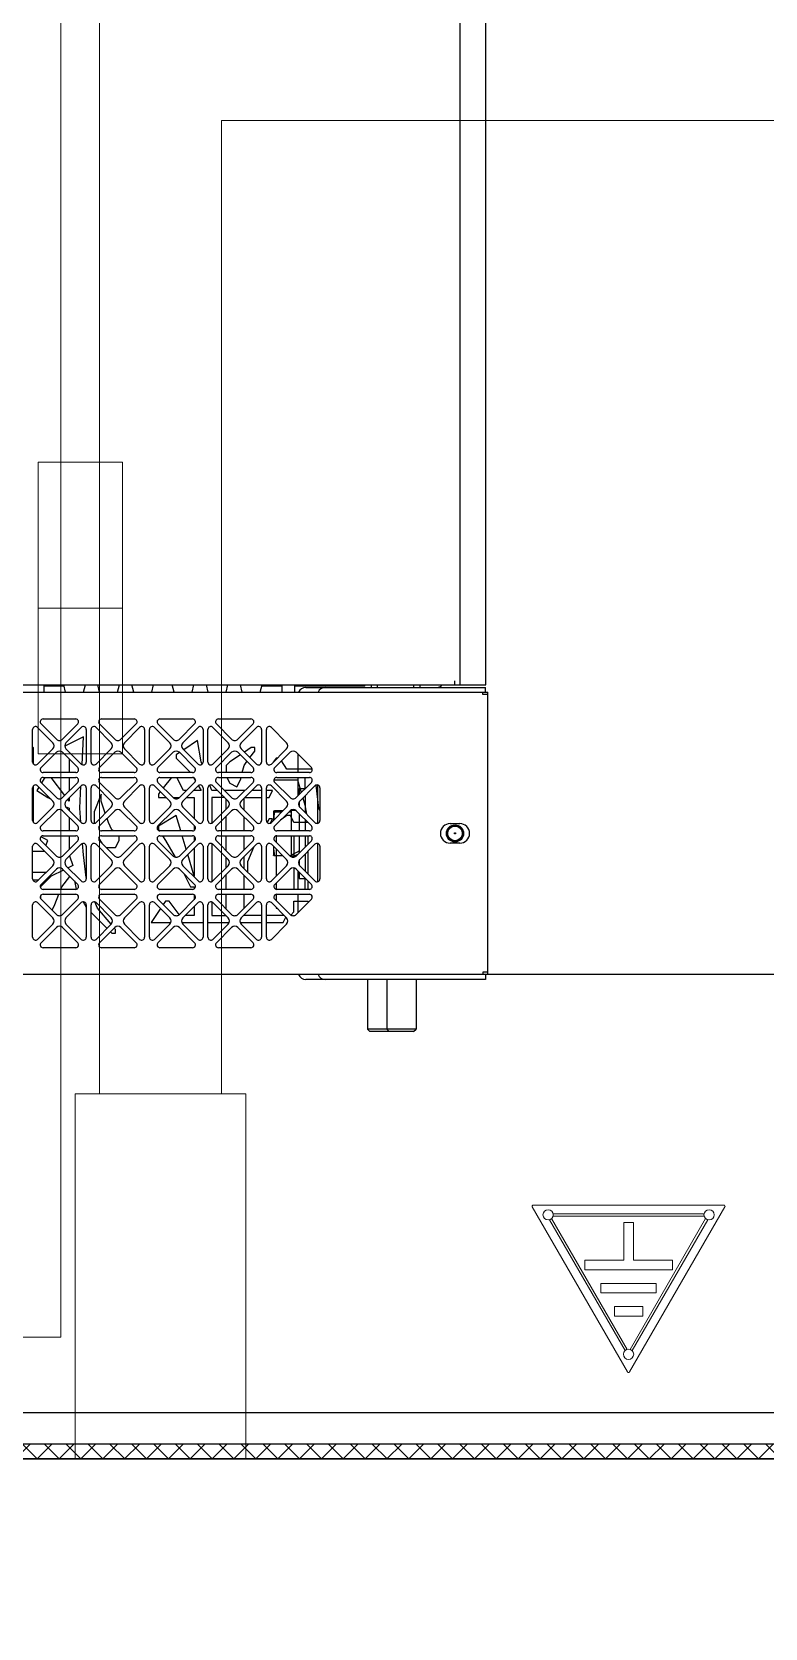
# Model space of a CAD drawing. Header units: millimetres. Extents: x 0 to 87554, y -20854 to 20404.
# Drawn here: x 50273 to 50574, y -5745 to -5089 of the extents above; entities that cross this region are included whole.
import ezdxf

# ---------------------------------------------------------------- set-up
doc = ezdxf.new("R2010")
doc.units = ezdxf.units.MM
doc.layers.get('0').update_dxf_attribs({"lineweight": 15})
for name, color, linetype in [('02___PRT_ALL_AXES', 7, 'Continuous'), ('2401-00332-S-M12-30HM_0', 7, 'Continuous'), ('2403-00027_S-M6-0_0', 7, 'Continuous'), ('2403-00163_B-M4-1_0', 7, 'Continuous'), ('2404-00038-S-D12_0', 7, 'Continuous'), ('2404-00049-S-D12D37-P_0', 7, 'Continuous'), ('4209-01033_0', 7, 'Continuous'), ('4212-L0877_0', 7, 'Continuous'), ('4215-12269_9_0', 7, 'Continuous'), ('4215-12653_3_0', 7, 'Continuous'), ('4215-12657_0', 7, 'Continuous'), ('4215-12661_1_0', 7, 'Continuous'), ('4215-17085_1_0', 7, 'Continuous'), ('4215-17085_5_0', 7, 'Continuous'), ('4215-17086_1_0', 7, 'Continuous'), ('4215-17086_4_0', 7, 'Continuous'), ('CORNER_FITTING-2_041_0', 7, 'Continuous')]:
    doc.layers.add(name, color=color, linetype=linetype)
doc.layers.add('THICK', color=7, linetype='Continuous', lineweight=0)

# ---------------------------------------------------------------- blocks, each defined once
blk = doc.blocks.new('y5i76i7676')
at = {"color": 7, "linetype": 'Continuous'}
for p, q in [((951893.81, -65604.58, 19235.73), (951893.81, -64726.58, 19235.73)), ((951943.81, -65204.58, 19235.73), (952930.81, -65204.58, 19235.73)), ((951943.81, -65604.58, 19235.73), (951943.81, -65204.58, 19235.73)), ((951953.81, -65604.58, 19235.73), (951883.81, -65604.58, 19235.73)), ((951883.81, -65604.58, 19235.73), (951883.81, -65754.58, 19235.73)), ((951953.81, -65604.58, 19235.73), (951953.81, -65754.58, 19235.73))]:
    blk.add_line(p, q, dxfattribs=at)
blk.add_line((951868.57, -65404.94, 19235.73), (951903.19, -65404.94, 19235.73))
blk.add_lwpolyline([(951877.81, -64726.58, 0.414214), (951702.81, -64551.58), (950912.81, -64551.58, 0.414214), (950737.81, -64726.58), (950737.81, -65704.58), (951877.81, -65704.58)], format="xyb", close=True)
at = {"elevation": 19235.73}
blk.add_lwpolyline([(951868.57, -65464.9), (951903.19, -65464.9), (951903.19, -65344.98), (951868.57, -65344.98)], close=True, dxfattribs=at)
at = {"layer": '02___PRT_ALL_AXES', "color": 7, "linetype": 'Continuous'}
blk.add_line((954027.81, -65754.58, 19235.73), (948587.8, -65754.58, 19235.73), dxfattribs=at)
blk = doc.blocks.new('e4tggg')
at = {"color": 87}
for p, q in [((1370.19, -1994.49), (1331.05, -1926.71)), ((1331.49, -1925.96), (1409.76, -1925.96)), ((1410.19, -1926.71), (1371.05, -1994.49)), ((1369.17, -1985.73), (1338.13, -1931.97)), ((1339, -1931.47), (1370.04, -1985.23)), ((1339.59, -1929.46), (1401.65, -1929.46)), ((1401.65, -1930.46), (1339.59, -1930.46)), ((1368.66, -1948.61), (1368.66, -1933.05)), ((1368.66, -1933.05), (1372.58, -1933.05)), ((1371.21, -1985.23), (1402.24, -1931.47)), ((1403.11, -1931.97), (1372.07, -1985.73)), ((1372.58, -1933.05), (1372.58, -1948.61)), ((1352.62, -1952.53), (1352.62, -1948.61)), ((1352.62, -1948.61), (1368.66, -1948.61)), ((1388.62, -1952.53), (1352.62, -1952.53)), ((1372.58, -1948.61), (1388.62, -1948.61)), ((1388.62, -1948.61), (1388.62, -1952.53)), ((1359.25, -1962.05), (1359.25, -1958.13)), ((1359.25, -1958.13), (1381.99, -1958.13)), ((1381.99, -1958.13), (1381.99, -1962.05)), ((1381.99, -1962.05), (1359.25, -1962.05)), ((1364.8, -1971.57), (1364.8, -1967.65)), ((1364.8, -1967.65), (1376.44, -1967.65)), ((1376.44, -1971.57), (1364.8, -1971.57)), ((1376.44, -1967.65), (1376.44, -1971.57))]:
    blk.add_line(p, q, dxfattribs=at)
for centre in [(1337.55, -1929.95), (1403.69, -1929.95), (1370.62, -1987.24)]:
    blk.add_circle(centre, 2.1, dxfattribs=at)
for centre, start, end in [((1331.49, -1926.46), 90, 210), ((1409.76, -1926.46), 330, 90), ((1370.62, -1994.24), 210, 330)]:
    blk.add_arc(centre, 0.5, start, end, dxfattribs=at)
at = {"layer": '2401-00332-S-M12-30HM_0', "color": 87, "linetype": 'Continuous'}
for p, q in [((1224.71, -1764.19), (1224.71, -1764.21)), ((1224.71, -1764.21), (1224.71, -1767.89)), ((1228.6, -1764), (1225.22, -1764)), ((1232.21, -1764), (1231.43, -1764)), ((1228.18, -1764.42), (1225.22, -1764.42)), ((1232.21, -1764.42), (1231.01, -1764.42)), ((1232.21, -1766.52), (1232.21, -1764.32)), ((1232.21, -1772.2), (1232.21, -1771.54)), ((1232.21, -1775.63), (1232.21, -1774.2)), ((1224.71, -1778.51), (1224.71, -1782.2)), ((1224.71, -1782.2), (1224.71, -1782.21)), ((1228.6, -1782.4), (1225.22, -1782.4)), ((1232.21, -1782.4), (1231.43, -1782.4)), ((1232.21, -1782.4), (1232.21, -1780.39)), ((1263.31, -1833.2), (1263.31, -1853.6)), ((1271.31, -1833.2), (1271.31, -1853.6)), ((1283.31, -1833.2), (1283.31, -1853.6)), ((1271.31, -1853.6), (1263.31, -1853.6)), ((1264.31, -1854.6), (1263.31, -1853.6)), ((1272.31, -1854.6), (1264.31, -1854.6)), ((1283.31, -1853.6), (1271.31, -1853.6)), ((1272.31, -1854.6), (1271.31, -1853.6)), ((1282.31, -1854.6), (1272.31, -1854.6)), ((1282.31, -1854.6), (1283.31, -1853.6))]:
    blk.add_line(p, q, dxfattribs=at)
for points, knots in [([(1225.22, -1764), (1225.1, -1764.02), (1224.94, -1764.06), (1224.77, -1764.13), (1224.72, -1764.17), (1224.71, -1764.19)], [0, 0, 0, 0, 0.666884, 0.87589, 1, 1, 1, 1]), ([(1224.71, -1764.21), (1224.71, -1764.21), (1224.72, -1764.23), (1224.73, -1764.24), (1224.73, -1764.25)], [0, 0, 0, 0, 0.449888, 1, 1, 1, 1]), ([(1224.73, -1764.25), (1224.78, -1764.29), (1224.95, -1764.35), (1225.11, -1764.39), (1225.22, -1764.42)], [0, 0, 0, 0, 0.367874, 1, 1, 1, 1]), ([(1225.22, -1782.4), (1225.1, -1782.38), (1224.94, -1782.34), (1224.77, -1782.27), (1224.72, -1782.23), (1224.71, -1782.21)], [0, 0, 0, 0, 0.666884, 0.87589, 1, 1, 1, 1])]:
    blk.add_open_spline(points, degree=3, knots=knots, dxfattribs=at)
for points in [[(1225.22, -1764.42), (1224.99, -1765.55), (1224.82, -1766.69), (1224.75, -1767.85)], [(1224.72, -1778.53), (1224.76, -1779.83), (1224.94, -1781.13), (1225.22, -1782.4)]]:
    blk.add_open_spline(points, degree=3, dxfattribs=at)
at = {"layer": '2403-00027_S-M6-0_0', "color": 87, "linetype": 'Continuous'}
for radius in [3.3, 3]:
    blk.add_circle((1299.31, -1773.2), radius, dxfattribs=at)
at = {"layer": '2403-00163_B-M4-1_0', "color": 87, "linetype": 'Continuous'}
for p, q in [((1130.41, -1712.2), (1130.41, -1715.2)), ((1228.21, -1712.2), (1228.21, -1715.2)), ((1233.41, -1712.2), (1233.41, -1715.2))]:
    blk.add_line(p, q, dxfattribs=at)
at = {"layer": '2404-00038-S-D12_0', "color": 87, "linetype": 'Continuous'}
for p, q in [((1233.92, -1763.75), (1232.21, -1763.75)), ((1232.21, -1764.32), (1232.21, -1763.75)), ((1232.21, -1771.54), (1232.21, -1766.52)), ((1232.21, -1780.39), (1232.21, -1775.63)), ((1232.21, -1782.65), (1232.21, -1782.4)), ((1233.92, -1782.65), (1232.21, -1782.65))]:
    blk.add_line(p, q, dxfattribs=at)
for centre, start_param, end_param in [((1233.11, -1773.2), -2.209288, -1.87893), ((1235.31, -1773.2), -2.448792, -2.165646)]:
    blk.add_ellipse(centre, major_axis=(8.09, 8.09), ratio=0.60456, start_param=start_param, end_param=end_param, dxfattribs=at)
at = {"layer": '2404-00049-S-D12D37-P_0', "color": 87, "linetype": 'Continuous'}
for p, q in [((1235.31, -1754.7), (1237.81, -1754.7)), ((1235.31, -1754.7), (1235.31, -1757.29)), ((1235.31, -1760.16), (1235.31, -1762.24)), ((1235.31, -1765.11), (1235.31, -1772.2)), ((1235.31, -1774.2), (1235.31, -1781.29)), ((1235.31, -1784.16), (1235.31, -1786.24)), ((1235.31, -1789.11), (1235.31, -1791.7)), ((1235.31, -1791.7), (1237.81, -1791.7))]:
    blk.add_line(p, q, dxfattribs=at)
at = {"layer": '4209-01033_0', "color": 87, "linetype": 'Continuous'}
for p, q in [((1139.32, -1715.2), (1138.57, -1712.2)), ((1146.71, -1715.2), (1147.46, -1712.2)), ((1153.32, -1715.2), (1152.57, -1712.2)), ((1160.71, -1715.2), (1161.46, -1712.2)), ((1167.32, -1715.2), (1166.57, -1712.2)), ((1174.71, -1715.2), (1175.46, -1712.2)), ((1183.92, -1715.2), (1183.17, -1712.2)), ((1191.3, -1715.2), (1192.05, -1712.2)), ((1197.92, -1715.2), (1197.17, -1712.2)), ((1205.3, -1715.2), (1206.05, -1712.2)), ((1211.92, -1715.2), (1211.17, -1712.2)), ((1219.3, -1715.2), (1220.05, -1712.2))]:
    blk.add_line(p, q, dxfattribs=at)
at = {"layer": '4212-L0877_0', "color": 87, "linetype": 'Continuous'}
blk.add_arc((1291.81, -1710.2), 3, 270, 318.13568, dxfattribs=at)
at = {"layer": '4215-12269_9_0', "color": 87, "linetype": 'Continuous'}
for p, q in [((1138.7, -1712.7), (1130.41, -1712.7)), ((1228.21, -1712.7), (1219.92, -1712.7)), ((1262.31, -1712.7), (1233.41, -1712.7)), ((1262.31, -1712.7), (1262.31, -1712.2))]:
    blk.add_line(p, q, dxfattribs=at)
at = {"layer": '4215-12653_3_0', "color": 87, "linetype": 'Continuous'}
for p, q in [((1312.01, -1712.2), (1312.01, -716.7)), ((1301.31, -1712.2), (1312.01, -1712.2))]:
    blk.add_line(p, q, dxfattribs=at)
at = {"layer": '4215-12657_0', "color": 87, "linetype": 'Continuous'}
for p, q in [((576.81, -1715.2), (1312.81, -1715.2)), ((1310.81, -1716.2), (1310.81, -1715.2)), ((1312.81, -1716.2), (1310.81, -1716.2)), ((1312.81, -1831.2), (1312.81, -1715.2)), ((1125.81, -1743.89), (1125.81, -1730.51)), ((1127.86, -1729.66), (1134.12, -1735.93)), ((1135.54, -1734.51), (1129.27, -1728.25)), ((1130.12, -1726.2), (1143.5, -1726.2)), ((1144.35, -1728.25), (1138.08, -1734.51)), ((1139.5, -1735.93), (1145.76, -1729.66)), ((1147.81, -1730.51), (1147.81, -1743.89)), ((1149.81, -1743.89), (1149.81, -1730.51)), ((1151.86, -1729.66), (1158.12, -1735.93)), ((1159.54, -1734.51), (1153.27, -1728.25)), ((1154.12, -1726.2), (1167.5, -1726.2)), ((1168.35, -1728.25), (1162.08, -1734.51)), ((1163.5, -1735.93), (1169.76, -1729.66)), ((1171.81, -1730.51), (1171.81, -1743.89)), ((1173.81, -1743.89), (1173.81, -1730.51)), ((1175.86, -1729.66), (1182.12, -1735.93)), ((1183.54, -1734.51), (1177.27, -1728.25)), ((1178.12, -1726.2), (1191.5, -1726.2)), ((1192.35, -1728.25), (1186.08, -1734.51)), ((1187.5, -1735.93), (1193.76, -1729.66)), ((1195.81, -1730.51), (1195.81, -1743.89)), ((1197.81, -1743.89), (1197.81, -1730.51)), ((1199.86, -1729.66), (1206.12, -1735.93)), ((1207.54, -1734.51), (1201.27, -1728.25)), ((1202.12, -1726.2), (1215.5, -1726.2)), ((1216.35, -1728.25), (1210.08, -1734.51)), ((1211.5, -1735.93), (1217.76, -1729.66)), ((1219.81, -1730.51), (1219.81, -1743.89)), ((1221.81, -1743.89), (1221.81, -1730.51)), ((1223.86, -1729.66), (1230.12, -1735.93)), ((1126.12, -1737.96), (1125.81, -1738.08)), ((1126.12, -1744.68), (1126.12, -1737.96)), ((1146.65, -1733.56), (1138.99, -1737.39)), ((1146.08, -1744.96), (1146.65, -1733.56)), ((1193.58, -1735.03), (1187.86, -1738.84)), ((1195.04, -1743.83), (1193.58, -1735.03)), ((1215.57, -1737.96), (1212.82, -1739.8)), ((1217.04, -1737.96), (1215.57, -1737.96)), ((1217.04, -1739.43), (1217.04, -1737.96)), ((1134.12, -1738.47), (1127.86, -1744.74)), ((1129.27, -1746.15), (1135.54, -1739.89)), ((1138.08, -1739.89), (1144.35, -1746.15)), ((1145.76, -1744.74), (1139.5, -1738.47)), ((1140.78, -1742.58), (1140.78, -1748.2)), ((1158.12, -1738.47), (1151.86, -1744.74)), ((1153.27, -1746.15), (1159.54, -1739.89)), ((1162.08, -1739.89), (1168.35, -1746.15)), ((1169.76, -1744.74), (1163.5, -1738.47)), ((1182.12, -1738.47), (1175.86, -1744.74)), ((1177.27, -1746.15), (1183.54, -1739.89)), ((1186.15, -1739.98), (1184.78, -1740.9)), ((1184.78, -1740.9), (1184.78, -1742.36)), ((1184.78, -1742.36), (1190.61, -1748.2)), ((1186.08, -1739.89), (1192.35, -1746.15)), ((1193.76, -1744.74), (1187.5, -1738.47)), ((1195.4, -1744.79), (1195.04, -1743.83)), ((1206.12, -1738.47), (1199.86, -1744.74)), ((1201.27, -1746.15), (1207.54, -1739.89)), ((1206.77, -1743.83), (1205.31, -1745.3)), ((1211.13, -1740.93), (1206.77, -1743.83)), ((1210.08, -1739.89), (1216.35, -1746.15)), ((1217.76, -1744.74), (1211.5, -1738.47)), ((1212.64, -1745.3), (1213.86, -1743.67)), ((1215.07, -1742.05), (1217.04, -1739.43)), ((1230.12, -1738.47), (1223.86, -1744.74)), ((1225.84, -1742.36), (1224.65, -1743.95)), ((1225.27, -1746.15), (1231.54, -1739.89)), ((1226.23, -1742.36), (1225.84, -1742.36)), ((1230.24, -1746.76), (1228.01, -1743.42)), ((1234.08, -1739.89), (1240.35, -1746.15)), ((1130.8, -1750.2), (1129.46, -1752.43)), ((1143.5, -1748.2), (1130.12, -1748.2)), ((1130.12, -1750.2), (1143.5, -1750.2)), ((1139.01, -1757.59), (1133.46, -1750.2)), ((1140.78, -1750.2), (1140.78, -1755.82)), ((1167.5, -1748.2), (1154.12, -1748.2)), ((1154.12, -1750.2), (1167.5, -1750.2)), ((1191.5, -1748.2), (1178.12, -1748.2)), ((1178.12, -1750.2), (1191.5, -1750.2)), ((1182.91, -1750.2), (1179.49, -1754.47)), ((1187.71, -1755.56), (1185.03, -1750.2)), ((1191.86, -1750.26), (1192.68, -1751.62)), ((1215.5, -1748.2), (1202.12, -1748.2)), ((1202.12, -1750.2), (1215.5, -1750.2)), ((1205.31, -1745.3), (1205.31, -1748.2)), ((1205.56, -1750.2), (1206.77, -1752.63)), ((1211.17, -1751.16), (1211.41, -1750.2)), ((1211.91, -1748.2), (1212.64, -1745.3)), ((1239.5, -1748.2), (1226.12, -1748.2)), ((1226.12, -1750.2), (1239.5, -1750.2)), ((1240.67, -1746.76), (1230.24, -1746.76)), ((1125.81, -1767.89), (1125.81, -1754.51)), ((1126.12, -1768.68), (1126.12, -1753.72)), ((1128.4, -1754.2), (1127.58, -1755.56)), ((1127.58, -1755.56), (1131.98, -1758.49)), ((1127.86, -1753.66), (1134.12, -1759.93)), ((1135.54, -1758.51), (1129.27, -1752.25)), ((1144.35, -1752.25), (1138.08, -1758.51)), ((1139.5, -1759.93), (1145.76, -1753.66)), ((1145.18, -1762.89), (1145.64, -1753.79)), ((1147.81, -1754.51), (1147.81, -1767.89)), ((1149.81, -1767.89), (1149.81, -1754.51)), ((1153.98, -1757.03), (1151.05, -1764.36)), ((1151.86, -1753.66), (1158.12, -1759.93)), ((1159.54, -1758.51), (1153.27, -1752.25)), ((1153.98, -1759.96), (1153.98, -1757.03)), ((1168.35, -1752.25), (1162.08, -1758.51)), ((1163.5, -1759.93), (1169.76, -1753.66)), ((1171.81, -1754.51), (1171.81, -1767.89)), ((1173.81, -1767.89), (1173.81, -1754.51)), ((1175.86, -1753.66), (1182.12, -1759.93)), ((1183.54, -1758.51), (1177.27, -1752.25)), ((1178.24, -1756.04), (1177.44, -1757.03)), ((1177.44, -1757.03), (1177.44, -1758.49)), ((1192.35, -1752.25), (1186.08, -1758.51)), ((1187.5, -1759.93), (1193.76, -1753.66)), ((1189.04, -1755.56), (1187.71, -1755.56)), ((1195.04, -1755.56), (1191.86, -1755.56)), ((1193.86, -1753.59), (1195.04, -1755.56)), ((1195.81, -1754.51), (1195.81, -1767.89)), ((1197.81, -1767.89), (1197.81, -1754.51)), ((1199.44, -1755.56), (1198.62, -1753.38)), ((1201.76, -1755.56), (1199.44, -1755.56)), ((1199.86, -1753.66), (1206.12, -1759.93)), ((1207.54, -1758.51), (1201.27, -1752.25)), ((1213.04, -1755.56), (1204.59, -1755.56)), ((1206.77, -1752.63), (1209.71, -1754.09)), ((1209.71, -1754.09), (1211.17, -1751.16)), ((1216.35, -1752.25), (1210.08, -1758.51)), ((1211.5, -1759.93), (1217.76, -1753.66)), ((1219.81, -1755.56), (1215.86, -1755.56)), ((1219.81, -1754.51), (1219.81, -1767.89)), ((1221.81, -1767.89), (1221.81, -1754.51)), ((1224.37, -1755.56), (1221.81, -1755.56)), ((1222.91, -1758.49), (1224.37, -1755.56)), ((1223.86, -1753.66), (1230.12, -1759.93)), ((1224.95, -1751.16), (1234.64, -1751.16)), ((1231.54, -1758.51), (1225.27, -1752.25)), ((1240.35, -1752.25), (1234.08, -1758.51)), ((1234.64, -1751.16), (1236.15, -1756.45)), ((1235.5, -1759.93), (1241.76, -1753.66)), ((1243.44, -1762.89), (1242.25, -1753.37)), ((1243.81, -1754.51), (1243.81, -1767.89)), ((1134.12, -1762.47), (1127.86, -1768.74)), ((1129.27, -1770.15), (1135.54, -1763.89)), ((1131.98, -1758.49), (1133.4, -1759.2)), ((1138.08, -1763.89), (1144.35, -1770.15)), ((1139.23, -1762.12), (1140.78, -1762.89)), ((1145.76, -1768.74), (1139.5, -1762.47)), ((1140.78, -1759.96), (1140.22, -1759.21)), ((1140.78, -1758.64), (1140.78, -1759.96)), ((1140.78, -1762.89), (1140.78, -1763.76)), ((1145.62, -1768.59), (1145.18, -1762.89)), ((1158.12, -1762.47), (1151.86, -1768.74)), ((1153.27, -1770.15), (1159.54, -1763.89)), ((1155.64, -1764.95), (1153.98, -1759.96)), ((1162.08, -1763.89), (1168.35, -1770.15)), ((1169.76, -1768.74), (1163.5, -1762.47)), ((1182.12, -1762.47), (1175.86, -1768.74)), ((1177.27, -1770.15), (1183.54, -1763.89)), ((1177.44, -1758.49), (1180.69, -1758.49)), ((1183.54, -1758.49), (1186.08, -1758.49)), ((1186.08, -1763.89), (1192.35, -1770.15)), ((1193.76, -1768.74), (1187.5, -1762.47)), ((1188.93, -1758.49), (1192.11, -1758.49)), ((1192.11, -1758.49), (1192.11, -1767.08)), ((1204.69, -1758.49), (1199.44, -1758.49)), ((1199.44, -1758.49), (1199.44, -1769.01)), ((1206.12, -1762.47), (1199.86, -1768.74)), ((1201.27, -1770.15), (1207.54, -1763.89)), ((1205.31, -1763.29), (1205.31, -1759.11)), ((1210.08, -1763.89), (1216.35, -1770.15)), ((1217.76, -1768.74), (1211.5, -1762.47)), ((1212.64, -1763.61), (1212.64, -1758.79)), ((1212.93, -1758.49), (1219.81, -1758.49)), ((1221.81, -1758.49), (1222.91, -1758.49)), ((1230.12, -1762.47), (1223.86, -1768.74)), ((1225.27, -1770.15), (1231.54, -1763.89)), ((1234.08, -1763.89), (1240.35, -1770.15)), ((1241.76, -1768.74), (1235.5, -1762.47)), ((1236.78, -1758.65), (1237.57, -1761.43)), ((1237.57, -1761.43), (1238.35, -1765.32)), ((1243.81, -1763.77), (1243.44, -1762.89)), ((1140.78, -1766.58), (1140.78, -1772.2)), ((1151.05, -1764.36), (1151.05, -1769.08)), ((1156.91, -1768.76), (1156.35, -1767.07)), ((1158.38, -1771.69), (1156.91, -1768.76)), ((1184.78, -1765.83), (1177.44, -1770.23)), ((1177.44, -1770.23), (1177.44, -1771.69)), ((1186.65, -1772.2), (1184.78, -1765.83)), ((1192.11, -1769.91), (1192.11, -1772.03)), ((1205.31, -1772.2), (1205.31, -1766.12)), ((1212.64, -1772.2), (1212.64, -1766.44)), ((1222.91, -1767.29), (1222.11, -1768.68)), ((1224.37, -1767.29), (1222.91, -1767.29)), ((1223.54, -1768.96), (1224.37, -1767.29)), ((1230.24, -1765.83), (1227.68, -1767.74)), ((1231.7, -1765.83), (1230.24, -1765.83)), ((1233.17, -1768.76), (1231.7, -1765.83)), ((1238.96, -1768.76), (1233.17, -1768.76)), ((1297.31, -1769.2), (1301.31, -1769.2)), ((1131.98, -1776.09), (1129.27, -1774.56)), ((1135.54, -1782.51), (1129.27, -1776.25)), ((1143.5, -1772.2), (1130.12, -1772.2)), ((1130.12, -1774.2), (1143.5, -1774.2)), ((1131.27, -1778.24), (1131.98, -1776.09)), ((1144.35, -1776.25), (1138.08, -1782.51)), ((1140.78, -1774.2), (1140.78, -1779.82)), ((1152.94, -1775.26), (1154.24, -1777.21)), ((1159.54, -1782.51), (1153.27, -1776.25)), ((1167.5, -1772.2), (1154.12, -1772.2)), ((1154.12, -1774.2), (1167.5, -1774.2)), ((1158.89, -1772.2), (1158.38, -1771.69)), ((1159.85, -1779.02), (1161.31, -1776.09)), ((1161.31, -1774.63), (1160.89, -1774.2)), ((1161.31, -1776.09), (1161.31, -1774.63)), ((1168.35, -1776.25), (1162.08, -1782.51)), ((1183.54, -1782.51), (1177.27, -1776.25)), ((1177.44, -1771.69), (1177.73, -1772.13)), ((1191.5, -1772.2), (1178.12, -1772.2)), ((1178.12, -1774.2), (1191.5, -1774.2)), ((1179.12, -1774.2), (1180.38, -1776.09)), ((1180.38, -1776.09), (1184.3, -1782.96)), ((1192.35, -1776.25), (1186.08, -1782.51)), ((1188.87, -1779.73), (1187.24, -1774.2)), ((1192.11, -1774.37), (1192.11, -1776.49)), ((1207.54, -1782.51), (1201.27, -1776.25)), ((1215.5, -1772.2), (1202.12, -1772.2)), ((1202.12, -1774.2), (1215.5, -1774.2)), ((1205.31, -1780.28), (1205.31, -1774.2)), ((1216.35, -1776.25), (1210.08, -1782.51)), ((1212.64, -1779.96), (1212.64, -1774.2)), ((1231.54, -1782.51), (1225.27, -1776.25)), ((1225.67, -1774.29), (1225.84, -1774.63)), ((1225.84, -1774.63), (1225.84, -1776.81)), ((1239.5, -1772.2), (1226.12, -1772.2)), ((1226.12, -1774.2), (1239.5, -1774.2)), ((1233.17, -1774.2), (1233.17, -1783)), ((1240.35, -1776.25), (1234.08, -1782.51)), ((1239.04, -1777.56), (1239.04, -1774.2)), ((1301.31, -1777.2), (1297.31, -1777.2)), ((1125.81, -1791.89), (1125.81, -1778.51)), ((1125.81, -1780.49), (1130.52, -1780.49)), ((1127.86, -1777.66), (1134.12, -1783.93)), ((1130.52, -1780.49), (1130.56, -1780.36)), ((1139.5, -1783.93), (1145.76, -1777.66)), ((1140.95, -1782.47), (1142.25, -1786.36)), ((1146.65, -1781.96), (1146.29, -1777.36)), ((1147.81, -1791.27), (1146.65, -1781.96)), ((1147.81, -1778.51), (1147.81, -1791.89)), ((1149.81, -1791.89), (1149.81, -1778.51)), ((1151.86, -1777.66), (1158.12, -1783.93)), ((1156.05, -1779.02), (1159.85, -1779.02)), ((1163.5, -1783.93), (1169.76, -1777.66)), ((1171.81, -1778.51), (1171.81, -1791.89)), ((1173.81, -1791.89), (1173.81, -1778.51)), ((1175.86, -1777.66), (1182.12, -1783.93)), ((1187.5, -1783.93), (1193.76, -1777.66)), ((1192.11, -1790.76), (1189.51, -1781.92)), ((1192.11, -1779.32), (1192.11, -1790.76)), ((1195.81, -1778.51), (1195.81, -1791.89)), ((1197.81, -1791.89), (1197.81, -1778.51)), ((1199.44, -1777.39), (1199.44, -1793.01)), ((1199.86, -1777.66), (1206.12, -1783.93)), ((1205.31, -1787.29), (1205.31, -1783.11)), ((1211.5, -1783.93), (1217.76, -1777.66)), ((1212.64, -1787.61), (1212.64, -1782.79)), ((1216.49, -1778.94), (1214.11, -1784.89)), ((1219.81, -1778.51), (1219.81, -1791.89)), ((1221.81, -1791.89), (1221.81, -1778.51)), ((1223.86, -1777.66), (1230.12, -1783.93)), ((1225.84, -1779.64), (1225.84, -1790.76)), ((1235.5, -1783.93), (1241.76, -1777.66)), ((1239.04, -1790.01), (1239.04, -1780.39)), ((1243.81, -1778.51), (1243.81, -1791.89)), ((1131.31, -1789.29), (1125.81, -1789.29)), ((1134.12, -1786.47), (1127.86, -1792.74)), ((1129.27, -1794.15), (1135.54, -1787.89)), ((1138.45, -1788.26), (1133.45, -1790.76)), ((1138.08, -1787.89), (1144.35, -1794.15)), ((1145.76, -1792.74), (1139.5, -1786.47)), ((1142.25, -1786.36), (1140.34, -1787.31)), ((1158.12, -1786.47), (1151.86, -1792.74)), ((1153.27, -1794.15), (1159.54, -1787.89)), ((1162.08, -1787.89), (1168.35, -1794.15)), ((1169.76, -1792.74), (1163.5, -1786.47)), ((1182.12, -1786.47), (1175.86, -1792.74)), ((1177.27, -1794.15), (1183.54, -1787.89)), ((1186.08, -1787.89), (1192.35, -1794.15)), ((1193.76, -1792.74), (1187.5, -1786.47)), ((1187.93, -1789.73), (1190.64, -1795.16)), ((1206.12, -1786.47), (1199.86, -1792.74)), ((1201.27, -1794.15), (1207.54, -1787.89)), ((1205.31, -1796.2), (1205.31, -1790.12)), ((1210.08, -1787.89), (1216.35, -1794.15)), ((1217.76, -1792.74), (1211.5, -1786.47)), ((1212.64, -1796.2), (1212.64, -1790.44)), ((1214.11, -1784.89), (1214.11, -1789.08)), ((1230.12, -1786.47), (1223.86, -1792.74)), ((1225.27, -1794.15), (1231.54, -1787.89)), ((1233.17, -1787.4), (1233.17, -1796.2)), ((1234.08, -1787.89), (1240.35, -1794.15)), ((1241.76, -1792.74), (1235.5, -1786.47)), ((1125.87, -1792.22), (1128.37, -1792.22)), ((1133.45, -1790.76), (1129.05, -1795.16)), ((1129.05, -1795.16), (1129.05, -1795.53)), ((1143.5, -1796.2), (1130.12, -1796.2)), ((1137.43, -1796.2), (1137.85, -1795.16)), ((1137.85, -1795.16), (1141.06, -1790.87)), ((1142.94, -1792.74), (1143.62, -1796.18)), ((1167.5, -1796.2), (1154.12, -1796.2)), ((1191.5, -1796.2), (1178.12, -1796.2)), ((1190.64, -1795.16), (1192.11, -1795.16)), ((1192.11, -1795.16), (1192.11, -1796.03)), ((1215.5, -1796.2), (1202.12, -1796.2)), ((1225.84, -1793.59), (1225.84, -1796.16)), ((1239.5, -1796.2), (1226.12, -1796.2)), ((1239.04, -1796.2), (1239.04, -1792.84)), ((1125.81, -1815.89), (1125.81, -1802.51)), ((1127.86, -1801.66), (1134.12, -1807.93)), ((1129.05, -1798.87), (1129.05, -1799.92)), ((1135.54, -1806.51), (1129.27, -1800.25)), ((1130.12, -1798.2), (1143.5, -1798.2)), ((1133.78, -1804.76), (1134.92, -1802.49)), ((1134.92, -1802.49), (1136.63, -1798.2)), ((1144.35, -1800.25), (1138.08, -1806.51)), ((1139.5, -1807.93), (1145.76, -1801.66)), ((1146.53, -1801.32), (1147.81, -1803.45)), ((1147.81, -1802.51), (1147.81, -1815.89)), ((1149.81, -1815.89), (1149.81, -1802.51)), ((1152.51, -1803.96), (1151.41, -1801.38)), ((1151.86, -1801.66), (1158.12, -1807.93)), ((1159.54, -1806.51), (1153.27, -1800.25)), ((1154.12, -1798.2), (1167.5, -1798.2)), ((1168.35, -1800.25), (1162.08, -1806.51)), ((1163.5, -1807.93), (1169.76, -1801.66)), ((1171.81, -1802.51), (1171.81, -1815.89)), ((1173.81, -1815.89), (1173.81, -1802.51)), ((1175.86, -1801.66), (1182.12, -1807.93)), ((1183.54, -1806.51), (1177.27, -1800.25)), ((1178.12, -1798.2), (1191.5, -1798.2)), ((1180.38, -1801.02), (1179.45, -1802.42)), ((1181.84, -1801.02), (1180.38, -1801.02)), ((1186.01, -1806.57), (1181.84, -1801.02)), ((1192.35, -1800.25), (1186.08, -1806.51)), ((1187.5, -1807.93), (1193.76, -1801.66)), ((1192.11, -1798.37), (1192.11, -1800.49)), ((1192.11, -1803.32), (1192.11, -1806.89)), ((1195.81, -1802.51), (1195.81, -1815.89)), ((1197.81, -1815.89), (1197.81, -1802.51)), ((1199.44, -1801.39), (1199.44, -1806.89)), ((1199.86, -1801.66), (1206.12, -1807.93)), ((1207.54, -1806.51), (1201.27, -1800.25)), ((1202.12, -1798.2), (1215.5, -1798.2)), ((1205.31, -1804.28), (1205.31, -1798.2)), ((1216.35, -1800.25), (1210.08, -1806.51)), ((1211.5, -1807.93), (1217.76, -1801.66)), ((1212.64, -1803.96), (1212.64, -1798.2)), ((1219.81, -1802.51), (1219.81, -1815.89)), ((1221.81, -1815.89), (1221.81, -1802.51)), ((1223.86, -1801.66), (1230.12, -1807.93)), ((1231.54, -1806.51), (1225.27, -1800.25)), ((1225.84, -1798.24), (1225.84, -1800.81)), ((1226.12, -1798.2), (1239.5, -1798.2)), ((1233.17, -1801.02), (1239.04, -1801.02)), ((1233.17, -1805.42), (1233.17, -1801.02)), ((1240.35, -1800.25), (1234.08, -1806.51)), ((1239.04, -1801.02), (1239.04, -1801.56)), ((1149.81, -1805.65), (1156.38, -1812.22)), ((1158.02, -1810.56), (1152.51, -1803.96)), ((1178.31, -1804.12), (1174.51, -1809.82)), ((1174.51, -1809.82), (1182.53, -1809.82)), ((1187.09, -1809.82), (1195.81, -1809.82)), ((1192.11, -1806.89), (1188.54, -1806.89)), ((1197.81, -1809.82), (1206.53, -1809.82)), ((1199.44, -1806.89), (1205.09, -1806.89)), ((1211.09, -1809.82), (1219.81, -1809.82)), ((1212.64, -1806.89), (1212.64, -1806.79)), ((1219.81, -1806.89), (1212.64, -1806.89)), ((1229.09, -1806.89), (1221.81, -1806.89)), ((1221.81, -1809.82), (1228.77, -1809.82)), ((1225.84, -1803.64), (1225.84, -1803.96)), ((1225.84, -1803.96), (1226.47, -1804.27)), ((1228.77, -1809.82), (1229.85, -1807.66)), ((1231.84, -1806.75), (1233.17, -1805.42)), ((1134.12, -1810.47), (1127.86, -1816.74)), ((1129.27, -1818.15), (1135.54, -1811.89)), ((1138.08, -1811.89), (1144.35, -1818.15)), ((1145.76, -1816.74), (1139.5, -1810.47)), ((1158.12, -1810.47), (1151.86, -1816.74)), ((1153.27, -1818.15), (1159.54, -1811.89)), ((1157.79, -1813.63), (1158.38, -1814.22)), ((1158.38, -1814.22), (1159.85, -1814.22)), ((1159.85, -1812.75), (1159.31, -1812.11)), ((1159.85, -1814.22), (1159.85, -1812.75)), ((1162.08, -1811.89), (1168.35, -1818.15)), ((1169.76, -1816.74), (1163.5, -1810.47)), ((1182.12, -1810.47), (1175.86, -1816.74)), ((1177.27, -1818.15), (1183.54, -1811.89)), ((1186.08, -1811.89), (1192.35, -1818.15)), ((1193.76, -1816.74), (1187.5, -1810.47)), ((1206.12, -1810.47), (1199.86, -1816.74)), ((1201.27, -1818.15), (1207.54, -1811.89)), ((1210.08, -1811.89), (1216.35, -1818.15)), ((1217.76, -1816.74), (1211.5, -1810.47)), ((1230.12, -1810.47), (1223.86, -1816.74)), ((1143.5, -1820.2), (1130.12, -1820.2)), ((1167.5, -1820.2), (1154.12, -1820.2)), ((1191.5, -1820.2), (1178.12, -1820.2)), ((1215.5, -1820.2), (1202.12, -1820.2)), ((1312.81, -1831.2), (576.81, -1831.2)), ((1312.81, -1830.2), (1310.81, -1830.2)), ((1310.81, -1830.2), (1310.81, -1831.2))]:
    blk.add_line(p, q, dxfattribs=at)
blk.add_circle((1299.31, -1773.2), 0.25, dxfattribs=at)
for centre, radius, start, end in [((1127.01, -1730.51), 1.2, 45, 180), ((1130.12, -1727.4), 1.2, 90, 225), ((1143.5, -1727.4), 1.2, 315, 90), ((1146.61, -1730.51), 1.2, 0, 135), ((1151.01, -1730.51), 1.2, 45, 180), ((1154.12, -1727.4), 1.2, 90, 225), ((1167.5, -1727.4), 1.2, 315, 90), ((1170.61, -1730.51), 1.2, 0, 135), ((1175.01, -1730.51), 1.2, 45, 180), ((1178.12, -1727.4), 1.2, 90, 225), ((1191.5, -1727.4), 1.2, 315, 90), ((1194.61, -1730.51), 1.2, 0, 135), ((1199.01, -1730.51), 1.2, 45, 180), ((1202.12, -1727.4), 1.2, 90, 225), ((1215.5, -1727.4), 1.2, 315, 90), ((1218.61, -1730.51), 1.2, 0, 135), ((1223.01, -1730.51), 1.2, 45, 180), ((1132.85, -1737.2), 1.8, 315, 45), ((1136.81, -1733.24), 1.8, 225, 315), ((1140.77, -1737.2), 1.8, 135, 225), ((1156.85, -1737.2), 1.8, 315, 45), ((1160.81, -1733.24), 1.8, 225, 315), ((1164.77, -1737.2), 1.8, 135, 225), ((1180.85, -1737.2), 1.8, 315, 45), ((1184.81, -1733.24), 1.8, 225, 315), ((1188.77, -1737.2), 1.8, 135, 225), ((1204.85, -1737.2), 1.8, 315, 45), ((1208.81, -1733.24), 1.8, 225, 315), ((1212.77, -1737.2), 1.8, 135, 225), ((1228.85, -1737.2), 1.8, 315, 45), ((1127.01, -1743.89), 1.2, 180, 315), ((1136.81, -1741.16), 1.8, 45, 135), ((1146.61, -1743.89), 1.2, 225, 0), ((1151.01, -1743.89), 1.2, 180, 315), ((1160.81, -1741.16), 1.8, 45, 135), ((1170.61, -1743.89), 1.2, 225, 0), ((1175.01, -1743.89), 1.2, 180, 315), ((1184.81, -1741.16), 1.8, 45, 135), ((1194.61, -1743.89), 1.2, 225, 0), ((1199.01, -1743.89), 1.2, 180, 315), ((1208.81, -1741.16), 1.8, 45, 135), ((1218.61, -1743.89), 1.2, 225, 0), ((1223.01, -1743.89), 1.2, 180, 315), ((1232.81, -1741.16), 1.8, 45, 135), ((1130.12, -1747), 1.2, 135, 270), ((1130.12, -1751.4), 1.2, 90, 225), ((1143.5, -1747), 1.2, 270, 45), ((1143.5, -1751.4), 1.2, 315, 90), ((1154.12, -1747), 1.2, 135, 270), ((1154.12, -1751.4), 1.2, 90, 225), ((1167.5, -1747), 1.2, 270, 45), ((1167.5, -1751.4), 1.2, 315, 90), ((1178.12, -1747), 1.2, 135, 270), ((1178.12, -1751.4), 1.2, 90, 225), ((1191.5, -1747), 1.2, 270, 45), ((1191.5, -1751.4), 1.2, 315, 90), ((1202.12, -1747), 1.2, 135, 270), ((1202.12, -1751.4), 1.2, 90, 225), ((1215.5, -1747), 1.2, 270, 45), ((1215.5, -1751.4), 1.2, 315, 90), ((1226.12, -1747), 1.2, 135, 270), ((1226.12, -1751.4), 1.2, 90, 225), ((1239.5, -1747), 1.2, 270, 45), ((1239.5, -1751.4), 1.2, 315, 90), ((1127.01, -1754.51), 1.2, 45, 180), ((1146.61, -1754.51), 1.2, 0, 135), ((1151.01, -1754.51), 1.2, 45, 180), ((1170.61, -1754.51), 1.2, 0, 135), ((1175.01, -1754.51), 1.2, 45, 180), ((1194.61, -1754.51), 1.2, 0, 135), ((1199.01, -1754.51), 1.2, 45, 180), ((1218.61, -1754.51), 1.2, 0, 135), ((1223.01, -1754.51), 1.2, 45, 180), ((1242.61, -1754.51), 1.2, 0, 135), ((1132.85, -1761.2), 1.8, 315, 45), ((1136.81, -1757.24), 1.8, 225, 315), ((1136.81, -1765.16), 1.8, 45, 135), ((1140.77, -1761.2), 1.8, 135, 225), ((1156.85, -1761.2), 1.8, 315, 45), ((1160.81, -1757.24), 1.8, 225, 315), ((1160.81, -1765.16), 1.8, 45, 135), ((1164.77, -1761.2), 1.8, 135, 225), ((1180.85, -1761.2), 1.8, 315, 45), ((1184.81, -1757.24), 1.8, 225, 315), ((1184.81, -1765.16), 1.8, 45, 135), ((1188.77, -1761.2), 1.8, 135, 225), ((1204.85, -1761.2), 1.8, 315, 45), ((1208.81, -1757.24), 1.8, 225, 315), ((1208.81, -1765.16), 1.8, 45, 135), ((1212.77, -1761.2), 1.8, 135, 225), ((1228.85, -1761.2), 1.8, 315, 45), ((1232.81, -1757.24), 1.8, 225, 315), ((1232.81, -1765.16), 1.8, 45, 135), ((1236.77, -1761.2), 1.8, 135, 225), ((1127.01, -1767.89), 1.2, 180, 315), ((1130.12, -1771), 1.2, 135, 270), ((1143.5, -1771), 1.2, 270, 45), ((1146.61, -1767.89), 1.2, 225, 0), ((1151.01, -1767.89), 1.2, 180, 315), ((1154.12, -1771), 1.2, 135, 270), ((1167.5, -1771), 1.2, 270, 45), ((1170.61, -1767.89), 1.2, 225, 0), ((1175.01, -1767.89), 1.2, 180, 315), ((1178.12, -1771), 1.2, 135, 270), ((1191.5, -1771), 1.2, 270, 45), ((1194.61, -1767.89), 1.2, 225, 0), ((1199.01, -1767.89), 1.2, 180, 315), ((1202.12, -1771), 1.2, 135, 270), ((1215.5, -1771), 1.2, 270, 45), ((1218.61, -1767.89), 1.2, 225, 0), ((1223.01, -1767.89), 1.2, 180, 315), ((1226.12, -1771), 1.2, 135, 270), ((1239.5, -1771), 1.2, 270, 45), ((1242.61, -1767.89), 1.2, 225, 0), ((1297.31, -1773.2), 4, 90, 270), ((1301.31, -1773.2), 4, 270, 90), ((1127.01, -1778.51), 1.2, 45, 180), ((1130.12, -1775.4), 1.2, 90, 225), ((1143.5, -1775.4), 1.2, 315, 90), ((1146.61, -1778.51), 1.2, 0, 135), ((1151.01, -1778.51), 1.2, 45, 180), ((1154.12, -1775.4), 1.2, 90, 225), ((1167.5, -1775.4), 1.2, 315, 90), ((1170.61, -1778.51), 1.2, 0, 135), ((1175.01, -1778.51), 1.2, 45, 180), ((1178.12, -1775.4), 1.2, 90, 225), ((1191.5, -1775.4), 1.2, 315, 90), ((1194.61, -1778.51), 1.2, 0, 135), ((1199.01, -1778.51), 1.2, 45, 180), ((1202.12, -1775.4), 1.2, 90, 225), ((1215.5, -1775.4), 1.2, 315, 90), ((1218.61, -1778.51), 1.2, 0, 135), ((1223.01, -1778.51), 1.2, 45, 180), ((1226.12, -1775.4), 1.2, 90, 225), ((1239.5, -1775.4), 1.2, 315, 90), ((1242.61, -1778.51), 1.2, 0, 135), ((1136.81, -1781.24), 1.8, 225, 315), ((1160.81, -1781.24), 1.8, 225, 315), ((1184.81, -1781.24), 1.8, 225, 315), ((1208.81, -1781.24), 1.8, 225, 315), ((1232.81, -1781.24), 1.8, 225, 315), ((1132.85, -1785.2), 1.8, 315, 45), ((1136.81, -1789.16), 1.8, 45, 135), ((1140.77, -1785.2), 1.8, 135, 225), ((1156.85, -1785.2), 1.8, 315, 45), ((1160.81, -1789.16), 1.8, 45, 135), ((1164.77, -1785.2), 1.8, 135, 225), ((1180.85, -1785.2), 1.8, 315, 45), ((1184.81, -1789.16), 1.8, 45, 135), ((1188.77, -1785.2), 1.8, 135, 225), ((1204.85, -1785.2), 1.8, 315, 45), ((1208.81, -1789.16), 1.8, 45, 135), ((1212.77, -1785.2), 1.8, 135, 225), ((1228.85, -1785.2), 1.8, 315, 45), ((1232.81, -1789.16), 1.8, 45, 135), ((1236.77, -1785.2), 1.8, 135, 225), ((1127.01, -1791.89), 1.2, 180, 315), ((1130.12, -1795), 1.2, 135, 270), ((1143.5, -1795), 1.2, 270, 45), ((1146.61, -1791.89), 1.2, 225, 0), ((1151.01, -1791.89), 1.2, 180, 315), ((1154.12, -1795), 1.2, 135, 270), ((1167.5, -1795), 1.2, 270, 45), ((1170.61, -1791.89), 1.2, 225, 0), ((1175.01, -1791.89), 1.2, 180, 315), ((1178.12, -1795), 1.2, 135, 270), ((1191.5, -1795), 1.2, 270, 45), ((1194.61, -1791.89), 1.2, 225, 0), ((1199.01, -1791.89), 1.2, 180, 315), ((1202.12, -1795), 1.2, 135, 270), ((1215.5, -1795), 1.2, 270, 45), ((1218.61, -1791.89), 1.2, 225, 0), ((1223.01, -1791.89), 1.2, 180, 315), ((1226.12, -1795), 1.2, 135, 270), ((1239.5, -1795), 1.2, 270, 45), ((1242.61, -1791.89), 1.2, 225, 0), ((1127.01, -1802.51), 1.2, 45, 180), ((1130.12, -1799.4), 1.2, 90, 225), ((1143.5, -1799.4), 1.2, 315, 90), ((1146.61, -1802.51), 1.2, 0, 135), ((1151.01, -1802.51), 1.2, 45, 180), ((1154.12, -1799.4), 1.2, 90, 225), ((1167.5, -1799.4), 1.2, 315, 90), ((1170.61, -1802.51), 1.2, 0, 135), ((1175.01, -1802.51), 1.2, 45, 180), ((1178.12, -1799.4), 1.2, 90, 225), ((1191.5, -1799.4), 1.2, 315, 90), ((1194.61, -1802.51), 1.2, 0, 135), ((1199.01, -1802.51), 1.2, 45, 180), ((1202.12, -1799.4), 1.2, 90, 225), ((1215.5, -1799.4), 1.2, 315, 90), ((1218.61, -1802.51), 1.2, 0, 135), ((1223.01, -1802.51), 1.2, 45, 180), ((1226.12, -1799.4), 1.2, 90, 225), ((1239.5, -1799.4), 1.2, 315, 90), ((1132.85, -1809.2), 1.8, 315, 45), ((1136.81, -1805.24), 1.8, 225, 315), ((1140.77, -1809.2), 1.8, 135, 225), ((1156.85, -1809.2), 1.8, 315, 45), ((1160.81, -1805.24), 1.8, 225, 315), ((1164.77, -1809.2), 1.8, 135, 225), ((1180.85, -1809.2), 1.8, 315, 45), ((1184.81, -1805.24), 1.8, 225, 315), ((1188.77, -1809.2), 1.8, 135, 225), ((1204.85, -1809.2), 1.8, 315, 45), ((1208.81, -1805.24), 1.8, 225, 315), ((1212.77, -1809.2), 1.8, 135, 225), ((1228.85, -1809.2), 1.8, 315, 45), ((1232.81, -1805.24), 1.8, 225, 315), ((1127.01, -1815.89), 1.2, 180, 315), ((1136.81, -1813.16), 1.8, 45, 135), ((1146.61, -1815.89), 1.2, 225, 0), ((1151.01, -1815.89), 1.2, 180, 315), ((1160.81, -1813.16), 1.8, 45, 135), ((1170.61, -1815.89), 1.2, 225, 0), ((1175.01, -1815.89), 1.2, 180, 315), ((1184.81, -1813.16), 1.8, 45, 135), ((1194.61, -1815.89), 1.2, 225, 0), ((1199.01, -1815.89), 1.2, 180, 315), ((1208.81, -1813.16), 1.8, 45, 135), ((1218.61, -1815.89), 1.2, 225, 0), ((1223.01, -1815.89), 1.2, 180, 315), ((1130.12, -1819), 1.2, 135, 270), ((1143.5, -1819), 1.2, 270, 45), ((1154.12, -1819), 1.2, 135, 270), ((1167.5, -1819), 1.2, 270, 45), ((1178.12, -1819), 1.2, 135, 270), ((1191.5, -1819), 1.2, 270, 45), ((1202.12, -1819), 1.2, 135, 270), ((1215.5, -1819), 1.2, 270, 45)]:
    blk.add_arc(centre, radius, start, end, dxfattribs=at)
at = {"layer": '4215-12661_1_0', "color": 87, "linetype": 'Continuous'}
for p, q in [((1301.31, 300.8), (1301.31, -1712.2)), ((1299.11, -1710.5), (1299.11, -1712.2)), ((587.31, -1712.2), (1301.31, -1712.2))]:
    blk.add_line(p, q, dxfattribs=at)
at = {"layer": '4215-17085_1_0', "color": 87, "linetype": 'Continuous'}
for p, q in [((1246.01, -1713.2), (1311.81, -1713.2)), ((1311.81, -1715.2), (1311.81, -1713.2)), ((1242.81, -1753.33), (1242.81, -1769.07)), ((1242.81, -1777.33), (1242.81, -1793.07)), ((1311.81, -1833.2), (1246.01, -1833.2)), ((1311.81, -1831.2), (1311.81, -1833.2))]:
    blk.add_line(p, q, dxfattribs=at)
for centre, start, end in [((1246.01, -1716.4), 90, 157.85796), ((1246.01, -1830), 202.14204, 270)]:
    blk.add_arc(centre, 3.2, start, end, dxfattribs=at)
at = {"layer": '4215-17085_5_0', "color": 87, "linetype": 'Continuous'}
for p, q in [((1237.81, -1754.79), (1237.81, -1750.2)), ((1237.81, -1757.61), (1237.81, -1764.79)), ((1237.81, -1767.61), (1237.81, -1772.2)), ((1237.81, -1774.2), (1237.81, -1778.79)), ((1237.81, -1781.61), (1237.81, -1788.79)), ((1237.81, -1796.2), (1237.81, -1791.61))]:
    blk.add_line(p, q, dxfattribs=at)
at = {"layer": '4215-17086_1_0', "color": 87, "linetype": 'Continuous'}
for p, q in [((1238.01, -1713.2), (1246.01, -1713.2)), ((1234.81, -1740.61), (1234.81, -1748.2)), ((1234.81, -1750.2), (1234.81, -1757.79)), ((1234.81, -1788.61), (1234.81, -1796.2)), ((1234.81, -1798.2), (1234.81, -1805.79)), ((1246.01, -1833.2), (1238.01, -1833.2))]:
    blk.add_line(p, q, dxfattribs=at)
for centre, start, end in [((1238.01, -1716.4), 90, 157.85796), ((1238.01, -1830), 202.14204, 270)]:
    blk.add_arc(centre, 3.2, start, end, dxfattribs=at)
at = {"layer": '4215-17086_4_0', "color": 87, "linetype": 'Continuous'}
blk.add_circle((1299.31, -1773.2), 3.5, dxfattribs=at)
at = {"layer": 'CORNER_FITTING-2_041_0', "color": 87, "linetype": 'Continuous'}
for p, q in [((1264.81, -1712.2), (1264.81, -1713.2)), ((1267.31, -1712.2), (1267.31, -1713.2)), ((1282.31, -1712.2), (1282.31, -1713.2)), ((1284.81, -1712.2), (1284.81, -1713.2))]:
    blk.add_line(p, q, dxfattribs=at)
at = {"layer": 'THICK', "color": 87, "lineweight": -3}
for p, q in [((1633.31, -1831.2), (-498.69, -1831.2)), ((-489.69, -2011.2), (1624.31, -2011.2))]:
    blk.add_line(p, q, dxfattribs=at)

msp = doc.modelspace()

# ---------------------------------------------------------------- hatches: boundary and pattern name
at = {"lineweight": 25}
h = msp.add_hatch(dxfattribs=at)
h.set_pattern_fill('ANSI37', color=6, scale=2, style=0)
h.set_pattern_definition([(45, (47715.4595, -5675.7154), (-4.490128, 4.490128), []), (135, (47715.4595, -5675.7154), (-4.490128, -4.490128), [])])
h.paths.add_polyline_path([(47014.46, -5675.715), (52414.46, -5675.715), (52414.46, -5669.679), (47014.46, -5669.679)])

# ---------------------------------------------------------------- linework, layer by layer
at = {"color": 6, "lineweight": 25, "elevation": 19235.731}
msp.add_lwpolyline([(47014.46, -5675.715), (52414.46, -5675.715), (52414.46, -5669.679), (47014.46, -5669.679)], close=True, dxfattribs=at)
at = {"elevation": 19235.731}
msp.add_lwpolyline([(46994.46, -5675.715), (52434.46, -5675.715), (52434.46, -5875.74), (46994.46, -5875.74)], close=True, dxfattribs=at)

# ---------------------------------------------------------------- block references
at = {"lineweight": -3}
msp.add_blockref('e4tggg', (49147.147, -3645.479, 19235.731), dxfattribs=at)
at = {"layer": 'THICK', "lineweight": -3}
msp.add_blockref('y5i76i7676', (-901593.344, 60078.863), dxfattribs=at)

doc.saveas('drawing.dxf')
